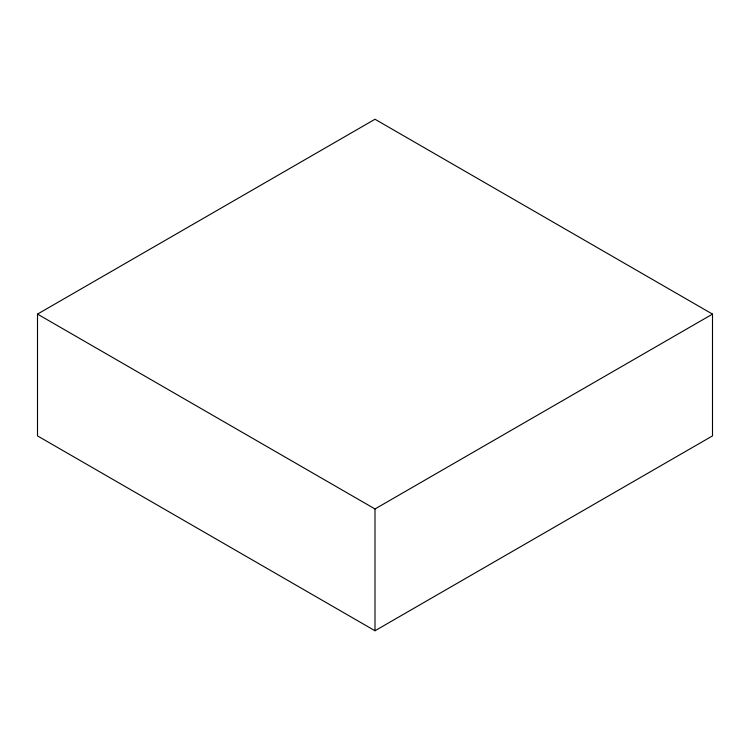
<?xml version="1.0" encoding="UTF-8"?>
<svg xmlns="http://www.w3.org/2000/svg" width="750" height="750" viewBox="0 0 750 750"><rect width="100%" height="100%" fill="white"/><g stroke="black" fill="none" stroke-linecap="round" stroke-linejoin="round"><path stroke-width="1.12" d="M37.5 314.109L375 119.25L712.5 314.109L712.5 435.891L375 630.75L37.5 435.891L37.5 314.109L375 508.959L712.5 314.109M375 508.959L375 630.75"/></g></svg>
